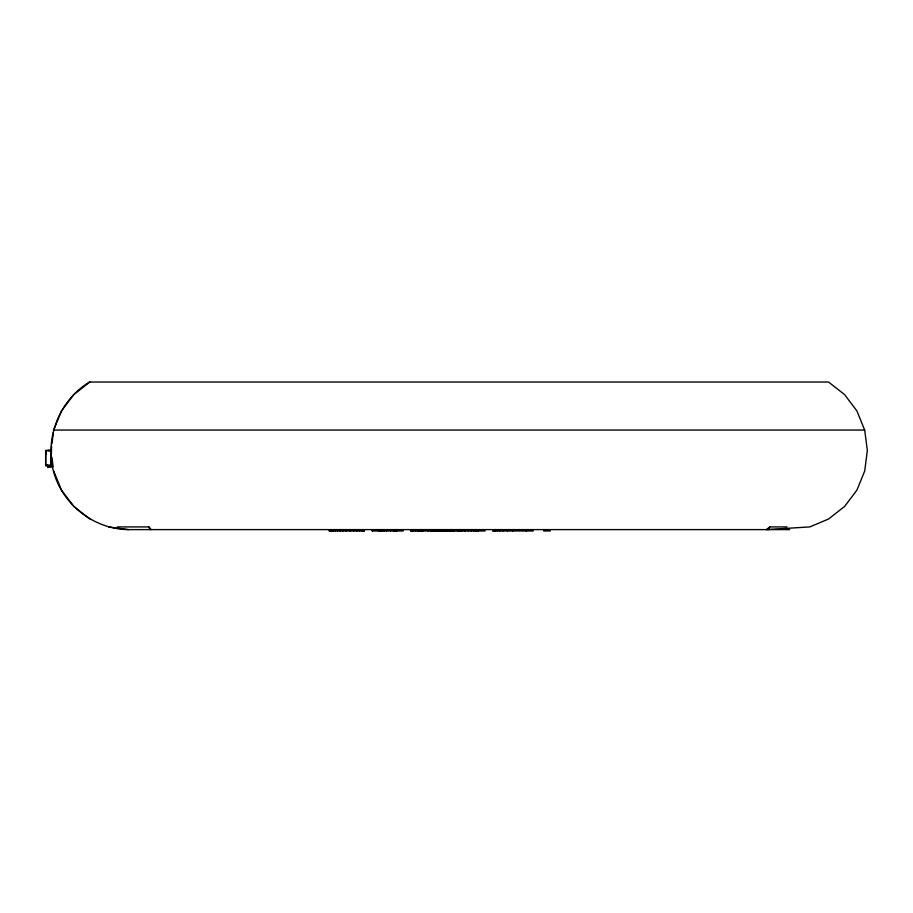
<?xml version="1.0" encoding="UTF-8"?>
<svg xmlns="http://www.w3.org/2000/svg" width="913" height="913" viewBox="0 0 913 913"><rect width="100%" height="100%" fill="white"/><g stroke="black" fill="none" stroke-linecap="round" stroke-linejoin="round"><path stroke-width="1.37" d="M786.983 526.915L769.842 526.915L766.315 529.608L809.808 526.915L828.548 519.018L844.616 506.441L856.953 490.064L864.702 470.994L867.35 450.52L864.679 430.046L856.93 410.976L844.593 394.599L828.525 382.022L89.542 382.022C59.653 399.928 44.76 437.35 53.376 470.994C62.289 504.501 93.902 529.403 128.665 529.608M51.585 446.423L51.025 465.516L45.661 465.527L45.661 450.52L51.014 450.52L45.661 450.52L45.673 465.516L46.871 465.516M51.938 443.695L53.353 432.785M53.707 430.046L61.456 410.976M768.21 529.608L769.842 526.915M62.278 409.88L73.793 394.599L89.862 382.022M47.841 467.456L47.487 464.751L47.841 467.456L53.148 466.748L51.915 457.276M48.651 450.52L49.679 450.52L47.864 450.52M53.376 430.046L864.679 430.046M45.661 465.516L51.025 465.516L51.025 457.333M117.378 526.915L149.184 526.915L151.033 529.608M789.734 529.608L128.528 529.608L108.476 526.915M410.371 530.293L469.248 530.293M453.225 529.608L453.225 530.978L410.702 530.978L410.702 529.608M89.862 519.018L73.793 506.441L61.456 490.064L53.707 470.994M148.545 526.915L150.166 529.608M550.242 529.608L550.242 530.978L543.783 530.978L543.783 529.608M533.124 529.608L533.124 530.978L492.952 530.978L492.952 529.608M526.162 529.608L526.162 530.978M512.661 529.608L512.661 530.978M507.502 529.608L507.502 530.978M503.223 529.608L503.223 530.978M499.788 529.608L499.788 530.978M497.22 529.608L497.22 530.978M495.348 529.608L495.348 530.978M494.013 529.608L494.013 530.978M493.351 529.608L493.351 530.978M493.214 529.608L493.214 530.978M484.906 529.608L484.906 530.978L453.852 530.978L453.852 529.608M478.446 529.608L478.446 530.978M478.172 529.608L478.172 530.978M477.373 529.608L477.373 530.978M475.924 529.608L475.924 530.978M473.767 529.608L473.767 530.978M471.142 529.608L471.142 530.978M468.768 529.608L468.768 530.293M468.358 529.608L468.358 530.978M464.957 529.608L464.957 530.978M464.226 529.608L464.226 530.293M462.423 529.608L462.423 530.978M462.138 529.608L462.138 530.978M460.437 529.608L460.437 530.978M459.581 529.608L459.581 530.978M458.908 529.608L458.908 530.978M457.299 529.608L457.299 530.978M454.195 529.608L454.195 530.978M453.145 529.608L453.145 530.978M452.905 529.608L452.882 530.978M451.958 529.608L451.958 530.978M451.273 529.608L451.273 530.978M450.497 529.608L450.497 530.978M449.618 529.608L449.618 530.978M448.66 529.608L448.66 530.978M447.541 529.608L447.541 530.978M446.537 529.608L446.537 530.978M445.704 529.608L445.704 530.978M445.076 529.608L445.076 530.978M444.928 529.608L444.928 530.978M444.779 529.608L444.677 530.978M444.608 529.608L444.54 530.978M443.65 529.608L443.65 530.978M442.668 529.608L442.668 530.978M442.52 529.608L442.52 530.978M442.269 529.608L442.269 530.978M441.915 529.608L441.915 530.978M441.458 529.608L441.458 530.978M440.911 529.608L440.911 530.978M440.26 529.608L440.26 530.978M439.518 529.608L439.518 530.978M438.708 529.608L438.708 530.978M437.852 529.608L437.852 530.978M436.939 529.608L436.939 530.978M435.992 529.608L435.992 530.978M434.577 529.608L434.577 530.978M433.196 529.608L433.196 530.978M431.849 529.608L431.849 530.978M431.164 529.608L431.164 530.978M430.742 529.608L430.742 530.978M430.548 529.608L430.548 530.978M428.551 529.608L428.551 530.978M428.049 529.608L428.049 530.978M423.039 529.608L423.039 530.978M421.874 529.608L421.874 530.978M420.916 529.608L420.916 530.978M420.117 529.608L420.117 530.978M419.478 529.608L419.478 530.978M418.941 529.608L418.941 530.978M418.508 529.608L418.508 530.978M418.28 529.608L418.211 530.978M418.12 529.608L418.12 530.978M415.62 529.608L415.62 530.978M413.304 529.608L413.304 530.293M412.916 529.608L412.916 530.978M411.261 529.608L411.261 530.978M411.021 529.608L411.021 530.978M403.124 529.608L403.124 530.978L372.15 530.978L372.15 529.608M396.664 529.608L396.664 530.978M396.482 529.608L396.482 530.978M395.922 529.608L395.922 530.978M394.975 529.608L394.975 530.978M393.674 529.608L393.674 530.978M390.387 529.608L390.387 530.978M386.541 529.608L386.541 530.978M384.122 529.608L384.122 530.978M382.033 529.608L382.033 530.978M380.413 529.608L380.413 530.978M379.363 529.608L379.363 530.978M378.792 529.608L378.792 530.978M378.61 529.608L378.61 530.978M372.504 529.608L372.504 530.978M364.39 529.608L364.39 530.978L329.251 530.978L329.251 529.608M364.082 529.608L364.082 530.978M363.169 529.608L363.169 530.978M361.639 529.608L361.639 530.978M359.494 529.608L359.494 530.978M356.823 529.608L356.823 530.978M353.73 529.608L353.73 530.978M350.193 529.608L350.193 530.978M346.232 529.608L346.232 530.978M343.06 529.608L343.06 530.978M340.184 529.608L340.184 530.978M337.593 529.608L337.593 530.978M335.311 529.608L335.311 530.978M333.348 529.608L333.348 530.978M331.716 529.608L331.716 530.978M330.415 529.608L330.415 530.978M329.547 529.608L329.467 530.978M49.679 465.527L48.651 465.527L49.679 465.527M46.084 453.932L45.73 451.239L46.095 453.932M452.517 530.978L452.517 529.608L452.437 530.978"/></g></svg>
